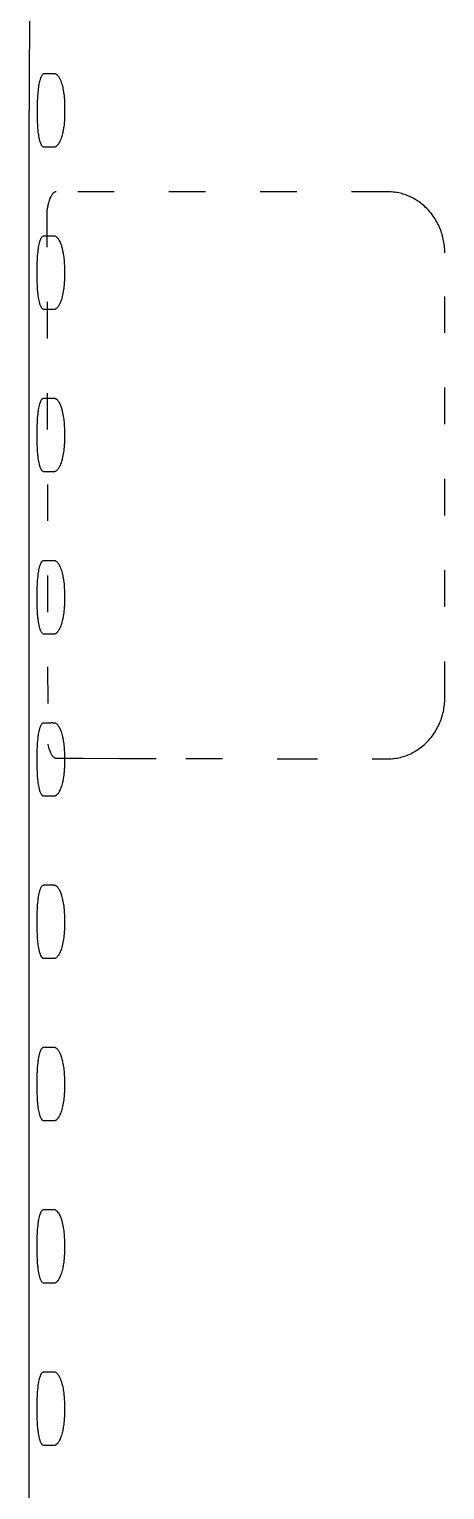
# Model space of a CAD drawing. Extents: x -17108 to 71323, y -8319 to 54197.
# Drawn here: x 51606 to 52972, y 17970 to 22770 of the extents above; entities that cross this region are included whole.
import ezdxf

# ---------------------------------------------------------------- set-up
doc = ezdxf.new("R2010")
doc.units = 0
doc.linetypes.add('ACAD_ISO03W100', pattern=[30, 12, -18])
doc.layers.get('0').update_dxf_attribs({"linetype": 'CONTINUOUS'})
doc.layers.add('cargoDoors', color=7, linetype='ACAD_ISO03W100')

msp = doc.modelspace()

# ---------------------------------------------------------------- linework, layer by layer
at = {"color": 7, "ltscale": 0.349712}
msp.add_line((51633.6, 22503.5), (51633.7, 22517.5), dxfattribs=at)
at = {"color": 7}
for p, q in [((51606.3, -1969.4), (51606.3, 22503.5)), ((51654.4, 22091.1), (51677.5, 22091.1)), ((51722, 21984.1), (51722, 21956.1)), ((51654.4, 21557.7), (51677.5, 21557.7)), ((51722, 21450.7), (51722, 21422.7)), ((51632.4, 20889.3), (51632.4, 20917.3)), ((51654.4, 20490.9), (51677.5, 20490.9)), ((51722, 20383.9), (51722, 20355.9)), ((51654.4, 19957.5), (51677.5, 19957.5)), ((51722, 19850.5), (51722, 19822.5)), ((51654.4, 19424.1), (51677.5, 19424.1)), ((51722, 19317.1), (51722, 19289.1)), ((51654.4, 18890.7), (51677.5, 18890.7)), ((51722, 18783.7), (51722, 18755.7)), ((51632.4, 18222.3), (51632.4, 18250.3))]:
    msp.add_line(p, q, dxfattribs=at)
at = {"color": 7, "ltscale": 0.350001}
msp.add_line((51722.6, 22503.5), (51722.5, 22489.5), dxfattribs=at)
at = {"color": 7, "ltscale": 0.35}
for p, q in [((51632.4, 21970.1), (51632.4, 21984.1)), ((51632.4, 21956.1), (51632.4, 21970.1)), ((51632.4, 21436.7), (51632.4, 21450.7)), ((51632.4, 21422.7), (51632.4, 21436.7)), ((51722, 20917.3), (51722, 20903.3)), ((51632.4, 20355.9), (51632.4, 20369.9)), ((51632.4, 19836.5), (51632.4, 19850.5)), ((51632.4, 19822.5), (51632.4, 19836.5)), ((51632.4, 19303.1), (51632.4, 19317.1)), ((51632.4, 19289.1), (51632.4, 19303.1)), ((51632.4, 18769.7), (51632.4, 18783.7)), ((51632.4, 18755.7), (51632.4, 18769.7)), ((51722, 18250.3), (51722, 18236.3))]:
    msp.add_line(p, q, dxfattribs=at)
at = {"color": 7, "ltscale": 0.349951}
for p, q in [((51722, 20903.3), (51722, 20889.3)), ((51632.4, 20369.9), (51632.4, 20383.9)), ((51722, 18236.3), (51722, 18222.3))]:
    msp.add_line(p, q, dxfattribs=at)
at = {"color": 7}
for points in [[(51607.4, 22826.1), (51606.9, 22745.1), (51606.6, 22664.6), (51606.5, 22624.3), (51606.4, 22584), (51606.3, 22543.8), (51606.3, 22503.5)], [(51637.6, 22579.4), (51638.4, 22584.6), (51639.2, 22589.6), (51640.1, 22594.1), (51641.1, 22598.8), (51642.2, 22603), (51642.8, 22605.4), (51643.5, 22607.5), (51644.1, 22609.5), (51644.8, 22611.3), (51645.4, 22613), (51646.4, 22615.2), (51647.4, 22617.2), (51648.5, 22619)], [(51648.5, 22619), (51649.4, 22620.4), (51650.4, 22621.6), (51650.9, 22622.2), (51651.5, 22622.6), (51652.2, 22623.2), (51652.9, 22623.7), (51653.6, 22624), (51654.3, 22624.3), (51655, 22624.5), (51655.7, 22624.5), (51656.3, 22624.5), (51689.1, 22624.5), (51689.7, 22624.5), (51690.7, 22624.4), (51691.8, 22624.2), (51692.8, 22623.8), (51693.8, 22623.3), (51694.8, 22622.8), (51695.5, 22622.3), (51696.3, 22621.7), (51697.3, 22620.9), (51698, 22620.2), (51698.7, 22619.5), (51699.5, 22618.7), (51700.2, 22617.8), (51701.7, 22615.9), (51703.2, 22613.7), (51704.7, 22611.2), (51706.1, 22608.6), (51707, 22606.7), (51707.9, 22604.7), (51708.8, 22602.6), (51709.8, 22600.4)], [(51633.7, 22517.5), (51633.8, 22526), (51634, 22534.4), (51634.4, 22542.8), (51634.9, 22551), (51635.3, 22557.1), (51635.8, 22563.1), (51636.4, 22569), (51637, 22574.3), (51637.6, 22579.4)], [(51709.8, 22600.4), (51711.2, 22596.5), (51712.6, 22592.4), (51713.8, 22588.1), (51715.1, 22583.7), (51716.2, 22579.1), (51717.2, 22574.3), (51718.3, 22568.8), (51718.8, 22565.7), (51719.3, 22562.7), (51720.2, 22556.5), (51720.6, 22553.1), (51721, 22549.7), (51721.5, 22544.7), (51721.9, 22539.7), (51722.2, 22534.7), (51722.4, 22528.8), (51722.6, 22522.9)], [(51722.6, 22522.9), (51722.6, 22519.7), (51722.6, 22513.2), (51722.6, 22503.5)], [(51635.5, 22440), (51635, 22445.8), (51634.6, 22451.8), (51634.2, 22457.9), (51633.9, 22464.2), (51633.7, 22470.6), (51633.6, 22477.1), (51633.5, 22485.3), (51633.6, 22489.4), (51633.6, 22503.5)], [(51722.5, 22489.5), (51722.4, 22482.7), (51722.2, 22476), (51721.8, 22469.2), (51721.3, 22462.6), (51720.6, 22456), (51719.8, 22449.6), (51719.3, 22446.4), (51718.8, 22443.3), (51718.3, 22440.2), (51717.8, 22437.2), (51717.2, 22434.2), (51716.6, 22431.3), (51715.6, 22427.1), (51714.5, 22422.9), (51713.4, 22418.8), (51712.2, 22414.9), (51710.7, 22410.6), (51709.9, 22408.5), (51709.1, 22406.5), (51708.3, 22404.6), (51707.5, 22402.7), (51706.2, 22400), (51704.9, 22397.4), (51703.6, 22395), (51702.2, 22392.8), (51700.8, 22390.9), (51699.4, 22389.1), (51698.6, 22388.2), (51697.9, 22387.5), (51696.9, 22386.5), (51695.9, 22385.7), (51694.9, 22384.9), (51693.9, 22384.2), (51692.9, 22383.7), (51691.9, 22383.2), (51691.1, 22383), (51690.4, 22382.8), (51689.6, 22382.6), (51688.8, 22382.5), (51688, 22382.5), (51687.2, 22382.5), (51685.8, 22382.5), (51684.6, 22382.6), (51683.9, 22382.6), (51683, 22382.5)], [(51654.8, 22382.5), (51653.9, 22382.6), (51652.9, 22382.8), (51652, 22383.2), (51651.1, 22383.8), (51650.2, 22384.5), (51649.7, 22385), (51649.1, 22385.5), (51648.6, 22386.2), (51648.1, 22386.9), (51647.1, 22388.4), (51646.1, 22390.2), (51645, 22392.4), (51644, 22394.8), (51643, 22397.5), (51642.1, 22400.4), (51641.5, 22402.4), (51641, 22404.4), (51640.4, 22406.7), (51639.9, 22409.1), (51638.9, 22413.8), (51638.4, 22416.8), (51637.9, 22419.8), (51637.4, 22423.1), (51637, 22426.4), (51636.2, 22433.1), (51635.5, 22440)], [(51683, 22382.5), (51681.3, 22382.4), (51679.6, 22382.4), (51677.9, 22382.3), (51674.6, 22382.3), (51672.4, 22382.4), (51663.6, 22382.5), (51654.8, 22382.5)], [(51632.4, 21984.1), (51632.5, 21989), (51632.5, 21993.9), (51632.6, 21998.8), (51632.8, 22003.6), (51633, 22010.9), (51633.4, 22018), (51633.9, 22025.1), (51634.5, 22032.1), (51635.2, 22039.3), (51635.7, 22042.9), (51636.1, 22046.5), (51636.6, 22049.8), (51637.1, 22053), (51637.9, 22057.9), (51638.9, 22062.6), (51639.9, 22067.1), (51640.4, 22069.2), (51641, 22071.3), (51641.5, 22073.2), (51642.1, 22075.1), (51642.7, 22076.7), (51643.2, 22078.2), (51644.1, 22080.3), (51644.9, 22082.2), (51645.8, 22084), (51646.8, 22085.6), (51647.8, 22087), (51648.3, 22087.7), (51648.9, 22088.3), (51649.6, 22089), (51650.3, 22089.6), (51651, 22090.1), (51651.8, 22090.5), (51652.6, 22090.8), (51653.5, 22091), (51654.4, 22091.1)], [(51677.5, 22091.1), (51679.2, 22091.2), (51680.4, 22091.2), (51680.9, 22091.2), (51681.8, 22091.2), (51682.7, 22091.1)], [(51682.7, 22091.1), (51683.5, 22091), (51684, 22091), (51685.1, 22091), (51686.8, 22091.1), (51687.6, 22091.1), (51688.8, 22091.1), (51689.5, 22091), (51690.1, 22090.9), (51691, 22090.6), (51691.9, 22090.3), (51692.8, 22089.9), (51693.5, 22089.5), (51694.1, 22089.1), (51695.3, 22088.2), (51696.5, 22087.2), (51697.7, 22086.1), (51698.8, 22084.8), (51699.6, 22083.9), (51700.3, 22083), (51701.8, 22080.9), (51703.2, 22078.6), (51704.7, 22076), (51706.1, 22073.2), (51707.5, 22070.2), (51708.8, 22067.1), (51709.9, 22064.2), (51711, 22061.2), (51712, 22058.1), (51712.7, 22055.7), (51713.4, 22053.3), (51714.1, 22050.7), (51714.8, 22048.1), (51716.1, 22042.7), (51717.2, 22037.1), (51717.8, 22034.1), (51718.3, 22030.9), (51719, 22026.5)], [(51719, 22026.5), (51719.7, 22021.4), (51720.3, 22016.2), (51720.8, 22011), (51721.2, 22005.8), (51721.6, 21999.4), (51721.9, 21992.9), (51722, 21988.5), (51722, 21984.1)], [(51634.5, 21908), (51634, 21914.1), (51633.5, 21920.3), (51633.2, 21926.5), (51633, 21931.3), (51632.8, 21936.2), (51632.6, 21941.1), (51632.5, 21946), (51632.5, 21951), (51632.4, 21956.1)], [(51722, 21956.1), (51721.9, 21949.1), (51721.8, 21945.6), (51721.7, 21942), (51721.5, 21938.6), (51721.3, 21935.1), (51720.9, 21929.6), (51720.3, 21924.1), (51719.7, 21918.6), (51718.9, 21913.2), (51718.1, 21907.9), (51717.1, 21902.3), (51715.9, 21896.8), (51714.7, 21891.5), (51714, 21888.9), (51713.3, 21886.3), (51712.1, 21882.3), (51710.8, 21878.4), (51709.4, 21874.7), (51708, 21871.1), (51706.5, 21867.8), (51705.7, 21866.1), (51704.9, 21864.5), (51704.1, 21863.1), (51703.3, 21861.7), (51702, 21859.6), (51700.7, 21857.7), (51699.4, 21856), (51698, 21854.4), (51696.6, 21853.1), (51695.9, 21852.5), (51695.2, 21851.9), (51694.5, 21851.4), (51693.8, 21850.9), (51692.5, 21850.2), (51691.3, 21849.7), (51690.6, 21849.5), (51690, 21849.3), (51689.4, 21849.2), (51688.8, 21849.1)], [(51646.3, 21855.5), (51645.2, 21857.4), (51644.2, 21859.5), (51643.3, 21861.9), (51642.4, 21864.3), (51641.5, 21867), (51640.7, 21869.8), (51640.2, 21871.9), (51639.6, 21874.2), (51638.6, 21878.9), (51637.7, 21883.4), (51636.9, 21888.1), (51636.2, 21892.9), (51635.8, 21896.5), (51635.3, 21900.2), (51634.9, 21904.1), (51634.5, 21908)], [(51654.4, 21849.1), (51653.7, 21849.1), (51653.1, 21849.3), (51652.4, 21849.4), (51651.9, 21849.6), (51651.4, 21849.9), (51650.5, 21850.5), (51649.6, 21851.3), (51648.8, 21852), (51648.1, 21852.9), (51647.3, 21853.9), (51646.8, 21854.7), (51646.3, 21855.5)], [(51672.6, 21849.1), (51670.4, 21849.1), (51666.2, 21849.1), (51662.2, 21849.1), (51654.4, 21849.1)], [(51688.8, 21849.1), (51687.1, 21849.1), (51685.9, 21849.1), (51683.7, 21849.1), (51677.3, 21849.1), (51674.1, 21849.1), (51672.6, 21849.1)], [(51632.4, 21450.7), (51632.5, 21455.6), (51632.5, 21460.5), (51632.6, 21465.4), (51632.8, 21470.2), (51633, 21477.5), (51633.4, 21484.6), (51633.9, 21491.7), (51634.5, 21498.7), (51635.2, 21505.9), (51635.7, 21509.5), (51636.1, 21513.1), (51636.6, 21516.4), (51637.1, 21519.6), (51637.9, 21524.5), (51638.9, 21529.2), (51639.9, 21533.7), (51640.4, 21535.8), (51641, 21537.9), (51641.5, 21539.8), (51642.1, 21541.7), (51642.7, 21543.3), (51643.2, 21544.8), (51644.1, 21546.9), (51644.9, 21548.8), (51645.8, 21550.6), (51646.8, 21552.2), (51647.8, 21553.6), (51648.3, 21554.3), (51648.9, 21554.9), (51649.6, 21555.6), (51650.3, 21556.2), (51651, 21556.7), (51651.8, 21557.1), (51652.6, 21557.4), (51653.5, 21557.6), (51654.4, 21557.7)], [(51677.5, 21557.7), (51679.2, 21557.8), (51680.4, 21557.8), (51680.9, 21557.8), (51681.8, 21557.8), (51682.7, 21557.7)], [(51682.7, 21557.7), (51683.5, 21557.6), (51684, 21557.6), (51685.1, 21557.6), (51686.8, 21557.7), (51687.6, 21557.7), (51688.8, 21557.7), (51689.5, 21557.6), (51690.1, 21557.5), (51691, 21557.2), (51691.9, 21556.9), (51692.8, 21556.5), (51693.5, 21556.1), (51694.1, 21555.7), (51695.3, 21554.8), (51696.5, 21553.8), (51697.7, 21552.7), (51698.8, 21551.4), (51699.6, 21550.5), (51700.3, 21549.6), (51701.8, 21547.5), (51703.2, 21545.2), (51704.7, 21542.6), (51706.1, 21539.8), (51707.5, 21536.8), (51708.8, 21533.7), (51709.9, 21530.8), (51711, 21527.8), (51712, 21524.7), (51712.7, 21522.3), (51713.4, 21519.9), (51714.1, 21517.3), (51714.8, 21514.7), (51716.1, 21509.3), (51717.2, 21503.7), (51717.8, 21500.7), (51718.3, 21497.5), (51719, 21493.1)], [(51719, 21493.1), (51719.7, 21488), (51720.3, 21482.8), (51720.8, 21477.6), (51721.2, 21472.4), (51721.6, 21466), (51721.9, 21459.5), (51722, 21455.1), (51722, 21450.7)], [(51634.5, 21374.6), (51634, 21380.7), (51633.5, 21386.9), (51633.2, 21393.1), (51633, 21397.9), (51632.8, 21402.8), (51632.6, 21407.7), (51632.5, 21412.6), (51632.5, 21417.6), (51632.4, 21422.7)], [(51722, 21422.7), (51721.9, 21415.7), (51721.8, 21412.2), (51721.7, 21408.7), (51721.5, 21405.2), (51721.3, 21401.7), (51720.9, 21396.2), (51720.3, 21390.7), (51719.7, 21385.2), (51718.9, 21379.8), (51718.1, 21374.5), (51717.1, 21368.9), (51715.9, 21363.5), (51714.7, 21358.1), (51714, 21355.5), (51713.3, 21352.9), (51712.1, 21348.9), (51710.8, 21345), (51709.4, 21341.3), (51708, 21337.7), (51706.5, 21334.4), (51705.7, 21332.7), (51704.9, 21331.1), (51704.1, 21329.7), (51703.3, 21328.3), (51702, 21326.2), (51700.7, 21324.3), (51699.4, 21322.6), (51698, 21321), (51697, 21320), (51695.9, 21319.1), (51694.9, 21318.2), (51693.8, 21317.5), (51692.7, 21316.9), (51692, 21316.6), (51691.2, 21316.3), (51690.2, 21316), (51689.5, 21315.8), (51688.8, 21315.7)], [(51646.3, 21322.1), (51645.2, 21324), (51644.2, 21326.1), (51643.3, 21328.5), (51642.4, 21330.9), (51641.5, 21333.6), (51640.7, 21336.4), (51640.2, 21338.5), (51639.6, 21340.8), (51638.6, 21345.5), (51637.7, 21350), (51636.9, 21354.7), (51636.2, 21359.5), (51635.8, 21363.1), (51635.3, 21366.8), (51634.9, 21370.7), (51634.5, 21374.6)], [(51654.4, 21315.7), (51653.7, 21315.7), (51653.1, 21315.9), (51652.4, 21316), (51651.9, 21316.2), (51651.4, 21316.5), (51650.5, 21317.1), (51649.6, 21317.9), (51648.8, 21318.6), (51648.1, 21319.5), (51647.3, 21320.5), (51646.8, 21321.2), (51646.3, 21322.1)], [(51672.6, 21315.7), (51670.4, 21315.7), (51666.2, 21315.7), (51662.2, 21315.7), (51654.4, 21315.7)], [(51688.8, 21315.7), (51687.8, 21315.7), (51686, 21315.7), (51684.1, 21315.7), (51680.5, 21315.7), (51675.2, 21315.7), (51672.6, 21315.7)], [(51632.4, 20917.3), (51632.5, 20922.2), (51632.5, 20927.1), (51632.6, 20932), (51632.8, 20936.8), (51633, 20944.1), (51633.4, 20951.2), (51633.9, 20958.3), (51634.5, 20965.3), (51635.3, 20972.7), (51635.7, 20976.4), (51636.2, 20979.9), (51636.8, 20984.6), (51637.6, 20989.2), (51638.4, 20993.6), (51639.4, 20998.3), (51639.9, 21000.6), (51640.5, 21002.8), (51641.3, 21005.6), (51642.1, 21008.3), (51643, 21010.8), (51643.6, 21012.3), (51644.2, 21013.7), (51644.8, 21015), (51645.4, 21016.3), (51646.2, 21017.9), (51647.1, 21019.3), (51648, 21020.5), (51648.8, 21021.4), (51649.5, 21022.1), (51650.3, 21022.8), (51651, 21023.3), (51651.6, 21023.6), (51652.2, 21023.9), (51652.9, 21024.1), (51653.3, 21024.2), (51653.7, 21024.3)], [(51653.7, 21024.3), (51654.5, 21024.3), (51656.1, 21024.3), (51657.5, 21024.3), (51660.6, 21024.3), (51662.9, 21024.3), (51665.3, 21024.3), (51667.8, 21024.3)], [(51667.8, 21024.3), (51669.9, 21024.3), (51674.2, 21024.3), (51678.7, 21024.3), (51687.9, 21024.3)], [(51687.9, 21024.3), (51689.1, 21024.2), (51690.2, 21024), (51691.3, 21023.7), (51692.4, 21023.2), (51693.5, 21022.6), (51694.2, 21022.2), (51694.9, 21021.7), (51695.6, 21021.2), (51696.3, 21020.6), (51697.7, 21019.3), (51699, 21017.8)], [(51699, 21017.8), (51700.5, 21016), (51701.9, 21014), (51703.3, 21011.7), (51704.6, 21009.4), (51705.8, 21007.1), (51706.9, 21004.8), (51708, 21002.3), (51708.8, 21000.4), (51709.5, 20998.4), (51710.9, 20994.7), (51712.1, 20990.8), (51713.3, 20986.9), (51714.4, 20982.7), (51715.4, 20979), (51716.2, 20975.2), (51717, 20971.3), (51717.6, 20968.3), (51718.1, 20965.3)], [(51718.1, 20965.3), (51718.6, 20962.3), (51719.1, 20959.3), (51719.9, 20953.1), (51720.6, 20946.9), (51721, 20942.1), (51721.4, 20937.2), (51721.6, 20932.3), (51721.9, 20927.3), (51722, 20922.3), (51722, 20917.3)], [(51634, 20846.8), (51633.5, 20853.6), (51633.1, 20860.6), (51632.8, 20867.5), (51632.6, 20874), (51632.5, 20880.5), (51632.4, 20889.3)], [(51722, 20889.3), (51721.9, 20882.3), (51721.8, 20878.8), (51721.7, 20875.2), (51721.5, 20871.8), (51721.3, 20868.3), (51720.9, 20862.8), (51720.3, 20857.3), (51719.7, 20851.8), (51718.9, 20846.4), (51718.1, 20841.1), (51717.6, 20838.1), (51717, 20835.1), (51716.4, 20832.2), (51715.8, 20829.3), (51714.9, 20825.5), (51713.9, 20821.8), (51712.9, 20818.1), (51711.6, 20813.9), (51710.2, 20809.8), (51708.7, 20805.9), (51707.9, 20804), (51707.1, 20802.2), (51706.3, 20800.5), (51705.4, 20798.8), (51704.1, 20796.2), (51702.6, 20793.8), (51701.1, 20791.6), (51700.4, 20790.5), (51699.6, 20789.5), (51698.8, 20788.6), (51698.1, 20787.7), (51697, 20786.6), (51695.9, 20785.7), (51694.9, 20784.8), (51693.6, 20784), (51692.3, 20783.3), (51691, 20782.8), (51690.3, 20782.6), (51689, 20782.4), (51687.7, 20782.3), (51686.9, 20782.3), (51685.2, 20782.3), (51683.9, 20782.4), (51682.7, 20782.3)], [(51644.6, 20792), (51643.6, 20794.2), (51642.7, 20796.7), (51641.8, 20799.3), (51641.2, 20801.4), (51640.6, 20803.5), (51640, 20805.8), (51639.4, 20808.1), (51638.5, 20812.4), (51637.7, 20816.9), (51636.9, 20821.5), (51636.4, 20825), (51635.9, 20828.6), (51635.4, 20832.3), (51635, 20836.1), (51634.5, 20841.4), (51634, 20846.8)], [(51658.7, 20782.3), (51658, 20782.3), (51657.5, 20782.3), (51656.5, 20782.3), (51655.1, 20782.3), (51654.3, 20782.3), (51653.8, 20782.3), (51653.3, 20782.4), (51652.4, 20782.7), (51651.8, 20782.9), (51651.3, 20783.2), (51650.5, 20783.7), (51649.8, 20784.3), (51649, 20785), (51648.2, 20785.8), (51647.5, 20786.8), (51646.7, 20788), (51646.2, 20788.9), (51645.6, 20789.8), (51644.6, 20792)], [(51682.7, 20782.3), (51679.9, 20782.2), (51678.1, 20782.2), (51674.6, 20782.2), (51666.9, 20782.2), (51663.1, 20782.1), (51661.1, 20782.2), (51660.2, 20782.2), (51658.7, 20782.3)], [(51632.4, 20383.9), (51632.5, 20388.8), (51632.5, 20393.7), (51632.6, 20398.6), (51632.8, 20403.4), (51633, 20410.7), (51633.4, 20417.8), (51633.9, 20424.9), (51634.5, 20431.9), (51635.2, 20439.1), (51635.7, 20442.7), (51636.1, 20446.3), (51636.6, 20449.6), (51637.1, 20452.8), (51637.9, 20457.7), (51638.9, 20462.4), (51639.9, 20466.9), (51640.4, 20469), (51641, 20471.1), (51641.5, 20473), (51642.1, 20474.9), (51642.7, 20476.5), (51643.2, 20478), (51644.1, 20480.1), (51644.9, 20482), (51645.8, 20483.8), (51646.9, 20485.5), (51647.4, 20486.3), (51648, 20487), (51648.5, 20487.7), (51649.1, 20488.3), (51649.9, 20489.1), (51650.8, 20489.7), (51651.7, 20490.2), (51652.6, 20490.6), (51653.5, 20490.8), (51654.4, 20490.9)], [(51677.5, 20490.9), (51679.2, 20491), (51680.4, 20491), (51680.9, 20491), (51681.8, 20491), (51682.7, 20490.9)], [(51682.7, 20490.9), (51683.5, 20490.8), (51684, 20490.8), (51685.1, 20490.8), (51686.7, 20490.9), (51687.5, 20490.9), (51688.2, 20490.9), (51688.9, 20490.9), (51690, 20490.7), (51691.1, 20490.4), (51692.2, 20489.9), (51693.4, 20489.3), (51694.5, 20488.6), (51695.6, 20487.8), (51696.7, 20486.9), (51697.7, 20485.9), (51698.7, 20484.8), (51699.5, 20483.9), (51700.2, 20482.9), (51701.7, 20480.9), (51702.5, 20479.6), (51703.3, 20478.4), (51704.1, 20477), (51704.9, 20475.5), (51706.4, 20472.5), (51707.8, 20469.3), (51709.2, 20466), (51710.7, 20462), (51712, 20457.8), (51713.3, 20453.5), (51714.5, 20449), (51715.7, 20444.4), (51716.3, 20441.5), (51716.9, 20438.5), (51717.5, 20435.5), (51718, 20432.4), (51718.5, 20429.4), (51719, 20426.3)], [(51719, 20426.3), (51719.7, 20421.2), (51720.3, 20416), (51720.8, 20410.8), (51721.2, 20405.6), (51721.6, 20399.2), (51721.9, 20392.7), (51722, 20388.3), (51722, 20383.9)], [(51634.5, 20307.8), (51634, 20313.9), (51633.5, 20320.1), (51633.2, 20326.3), (51633, 20331.1), (51632.8, 20336), (51632.6, 20340.9), (51632.5, 20348.4), (51632.4, 20355.9)], [(51722, 20355.9), (51721.9, 20348.9), (51721.8, 20345.4), (51721.7, 20341.8), (51721.5, 20338.4), (51721.3, 20334.9), (51720.9, 20329.4), (51720.3, 20323.9), (51719.7, 20318.4), (51718.9, 20313), (51718.1, 20307.7), (51717.6, 20304.7), (51717, 20301.8), (51716.2, 20297.9), (51715.3, 20294.1), (51714.4, 20290.3), (51713.2, 20285.9), (51711.9, 20281.7), (51710.6, 20277.6), (51709.1, 20273.6), (51708.3, 20271.8), (51707.6, 20269.9), (51706.2, 20266.9), (51704.7, 20264.1), (51703.2, 20261.4), (51702.5, 20260.1), (51701.7, 20258.9), (51700.9, 20257.8), (51700.1, 20256.8), (51699.3, 20255.8), (51698.6, 20254.9), (51697.8, 20254), (51697, 20253.3), (51696, 20252.3), (51694.9, 20251.5), (51693.8, 20250.7), (51692.8, 20250.2), (51692.1, 20249.8), (51691.5, 20249.6), (51690.8, 20249.4), (51690.2, 20249.2), (51689.5, 20249), (51688.8, 20248.9)], [(51646.3, 20255.3), (51645.2, 20257.2), (51644.2, 20259.3), (51643.3, 20261.7), (51642.4, 20264.1), (51641.5, 20266.8), (51640.7, 20269.6), (51640.2, 20271.7), (51639.6, 20274), (51638.6, 20278.7), (51637.7, 20283.2), (51636.9, 20287.9), (51636.2, 20292.7), (51635.8, 20296.3), (51635.3, 20300), (51634.9, 20303.9), (51634.5, 20307.8)], [(51654.4, 20248.9), (51653.7, 20248.9), (51653.1, 20249.1), (51652.4, 20249.2), (51651.9, 20249.4), (51651.4, 20249.7), (51650.5, 20250.3), (51649.6, 20251.1), (51648.8, 20251.8), (51648.1, 20252.7), (51647.3, 20253.7), (51646.8, 20254.4), (51646.3, 20255.3)], [(51672.6, 20248.9), (51670.4, 20248.9), (51666.2, 20248.9), (51662.2, 20248.9), (51654.4, 20248.9)], [(51688.8, 20248.9), (51687.8, 20248.9), (51686, 20248.9), (51684.1, 20248.9), (51680.5, 20248.9), (51675.2, 20248.9), (51672.6, 20248.9)], [(51632.4, 19850.5), (51632.5, 19855.4), (51632.5, 19860.3), (51632.6, 19865.2), (51632.8, 19870), (51633, 19877.3), (51633.4, 19884.4), (51633.9, 19891.5), (51634.5, 19898.5), (51635.2, 19905.7), (51635.7, 19909.3), (51636.1, 19912.9), (51636.6, 19916.2), (51637.1, 19919.4), (51637.9, 19924.3), (51638.9, 19929), (51639.9, 19933.5), (51640.4, 19935.6), (51641, 19937.7), (51641.5, 19939.6), (51642.1, 19941.5), (51642.7, 19943.1), (51643.2, 19944.6), (51644.1, 19946.7), (51644.9, 19948.6), (51645.8, 19950.4), (51646.8, 19952), (51647.8, 19953.4), (51648.3, 19954.1), (51648.9, 19954.7), (51649.6, 19955.4), (51650.3, 19956), (51651, 19956.5), (51651.8, 19956.9), (51652.6, 19957.2), (51653.5, 19957.4), (51654.4, 19957.5)], [(51677.5, 19957.5), (51679.2, 19957.6), (51680.4, 19957.6), (51680.9, 19957.6), (51681.8, 19957.6), (51682.7, 19957.5)], [(51682.7, 19957.5), (51683.5, 19957.4), (51684, 19957.4), (51685.1, 19957.4), (51686.8, 19957.5), (51687.6, 19957.5), (51688.8, 19957.5), (51689.5, 19957.4), (51690.1, 19957.3), (51691, 19957), (51691.9, 19956.7), (51692.8, 19956.3), (51693.5, 19955.9), (51694.1, 19955.5), (51695.3, 19954.6), (51696.5, 19953.6), (51697.7, 19952.5), (51698.8, 19951.2), (51699.6, 19950.3), (51700.3, 19949.4), (51701.8, 19947.3), (51703.2, 19945), (51704.7, 19942.4), (51706.1, 19939.6), (51707.5, 19936.6), (51708.8, 19933.5), (51709.9, 19930.6), (51711, 19927.6), (51712, 19924.5), (51712.7, 19922.1), (51713.4, 19919.7), (51714.1, 19917.1), (51714.8, 19914.5), (51716.1, 19909.1), (51717.2, 19903.5), (51717.8, 19900.5), (51718.3, 19897.3), (51719, 19892.9)], [(51719, 19892.9), (51719.7, 19887.8), (51720.3, 19882.6), (51720.8, 19877.4), (51721.2, 19872.2), (51721.6, 19865.8), (51721.9, 19859.3), (51722, 19854.9), (51722, 19850.5)], [(51634.5, 19774.4), (51634, 19780.5), (51633.5, 19786.6), (51633.2, 19792.9), (51633, 19797.7), (51632.8, 19802.6), (51632.6, 19807.5), (51632.5, 19812.4), (51632.5, 19817.4), (51632.4, 19822.5)], [(51722, 19822.5), (51721.9, 19815.5), (51721.8, 19812), (51721.7, 19808.4), (51721.5, 19805), (51721.3, 19801.5), (51720.9, 19796), (51720.3, 19790.5), (51719.7, 19785), (51718.9, 19779.6), (51718.1, 19774.3), (51717.1, 19768.7), (51715.9, 19763.2), (51714.7, 19757.9), (51714, 19755.3), (51713.3, 19752.7), (51712.1, 19748.7), (51710.8, 19744.8), (51709.4, 19741.1), (51708, 19737.5), (51706.5, 19734.2), (51705.7, 19732.5), (51704.9, 19730.9), (51704.1, 19729.5), (51703.3, 19728.1), (51702, 19726), (51700.7, 19724.1), (51699.4, 19722.4), (51698, 19720.8), (51696.6, 19719.5), (51695.9, 19718.9), (51695.2, 19718.3), (51694.5, 19717.8), (51693.8, 19717.3), (51692.5, 19716.6), (51691.3, 19716.1), (51690.6, 19715.9), (51690, 19715.7), (51689.4, 19715.6), (51688.8, 19715.5)], [(51646.3, 19721.9), (51645.7, 19722.9), (51645.2, 19723.9), (51644.6, 19725.1), (51644, 19726.4), (51643, 19729), (51642, 19731.9), (51641.4, 19733.8), (51640.8, 19735.8), (51640.2, 19738), (51639.7, 19740.3), (51638.7, 19744.9), (51637.7, 19749.7), (51636.9, 19754.8), (51636.1, 19760.1), (51635.4, 19765.5), (51634.9, 19769.9), (51634.5, 19774.4)], [(51654.4, 19715.5), (51653.7, 19715.5), (51653.1, 19715.7), (51652.4, 19715.8), (51651.9, 19716), (51651.4, 19716.3), (51650.5, 19716.9), (51649.6, 19717.7), (51648.8, 19718.4), (51648.1, 19719.3), (51647.3, 19720.3), (51646.8, 19721), (51646.3, 19721.9)], [(51672.6, 19715.5), (51670.4, 19715.5), (51666.2, 19715.5), (51662.2, 19715.5), (51654.4, 19715.5)], [(51688.8, 19715.5), (51687.8, 19715.5), (51686, 19715.5), (51684.1, 19715.5), (51680.5, 19715.5), (51675.2, 19715.5), (51672.6, 19715.5)], [(51632.4, 19317.1), (51632.5, 19322), (51632.5, 19326.9), (51632.6, 19331.8), (51632.8, 19336.6), (51633, 19343.9), (51633.4, 19351), (51633.9, 19358.1), (51634.5, 19365.1), (51635.2, 19372.3), (51635.7, 19375.9), (51636.1, 19379.5), (51636.6, 19382.8), (51637.1, 19386), (51637.9, 19390.9), (51638.9, 19395.6), (51639.9, 19400.1), (51640.4, 19402.2), (51641, 19404.3), (51641.5, 19406.2), (51642.1, 19408.1), (51642.7, 19409.7), (51643.2, 19411.2), (51644.1, 19413.3), (51644.9, 19415.2), (51645.8, 19417), (51646.8, 19418.6), (51647.8, 19420), (51648.3, 19420.7), (51648.9, 19421.3), (51649.6, 19422), (51650.3, 19422.6), (51651, 19423.1), (51651.8, 19423.5), (51652.6, 19423.8), (51653.5, 19424), (51654.4, 19424.1)], [(51677.5, 19424.1), (51679.2, 19424.2), (51680.4, 19424.2), (51680.9, 19424.2), (51681.8, 19424.2), (51682.7, 19424.1)], [(51682.7, 19424.1), (51683.5, 19424), (51684, 19424), (51685.1, 19424), (51686.8, 19424.1), (51687.6, 19424.1), (51688.8, 19424.1), (51689.5, 19424), (51690.1, 19423.9), (51691, 19423.6), (51691.9, 19423.3), (51692.8, 19422.9), (51693.5, 19422.5), (51694.1, 19422.1), (51695.3, 19421.2), (51696.5, 19420.2), (51697.7, 19419.1), (51698.8, 19417.8), (51699.6, 19416.9), (51700.3, 19416), (51701.8, 19413.9), (51703.2, 19411.6), (51704.7, 19409), (51706.1, 19406.2), (51707.5, 19403.2), (51708.8, 19400.1), (51709.9, 19397.2), (51711, 19394.2), (51712, 19391.1), (51712.7, 19388.7), (51713.4, 19386.3), (51714.1, 19383.7), (51714.8, 19381.1), (51716.1, 19375.7), (51717.2, 19370.1), (51717.8, 19367.1), (51718.3, 19363.9), (51719, 19359.5)], [(51719, 19359.5), (51719.7, 19354.4), (51720.3, 19349.2), (51720.8, 19344), (51721.2, 19338.8), (51721.6, 19332.4), (51721.9, 19325.9), (51722, 19321.5), (51722, 19317.1)], [(51634.5, 19241), (51634, 19247.1), (51633.5, 19253.3), (51633.2, 19259.5), (51633, 19264.3), (51632.8, 19269.2), (51632.6, 19274.1), (51632.5, 19279), (51632.5, 19284), (51632.4, 19289.1)], [(51722, 19289.1), (51721.9, 19282.1), (51721.8, 19278.6), (51721.7, 19275), (51721.5, 19271.6), (51721.3, 19268.1), (51720.9, 19262.6), (51720.3, 19257.1), (51719.7, 19251.6), (51718.9, 19246.2), (51718.1, 19240.9), (51717.1, 19235.3), (51715.9, 19229.8), (51714.7, 19224.5), (51714, 19221.9), (51713.3, 19219.3), (51712.1, 19215.3), (51710.8, 19211.4), (51709.4, 19207.7), (51708, 19204.1), (51706.5, 19200.8), (51705.7, 19199.1), (51704.9, 19197.5), (51704.1, 19196.1), (51703.3, 19194.7), (51702, 19192.6), (51700.7, 19190.7), (51699.4, 19189), (51698, 19187.4), (51697, 19186.4), (51695.9, 19185.5), (51694.9, 19184.6), (51693.8, 19183.9), (51692.8, 19183.4), (51691.8, 19182.9), (51690.8, 19182.5), (51689.8, 19182.3), (51688.8, 19182.1)], [(51646.3, 19188.5), (51645.2, 19190.4), (51644.2, 19192.5), (51643.3, 19194.9), (51642.4, 19197.3), (51641.5, 19200), (51640.7, 19202.8), (51640.2, 19204.9), (51639.6, 19207.2), (51638.6, 19211.9), (51637.7, 19216.4), (51636.9, 19221.1), (51636.2, 19225.9), (51635.8, 19229.5), (51635.3, 19233.2), (51634.9, 19237.1), (51634.5, 19241)], [(51654.4, 19182.1), (51653.7, 19182.1), (51653.1, 19182.3), (51652.4, 19182.4), (51651.9, 19182.6), (51651.4, 19182.9), (51650.5, 19183.5), (51649.6, 19184.3), (51648.8, 19185), (51648.1, 19185.9), (51647.3, 19186.9), (51646.8, 19187.7), (51646.3, 19188.5)], [(51672.6, 19182.1), (51670.4, 19182.1), (51666.2, 19182.1), (51662.2, 19182.1), (51654.4, 19182.1)], [(51688.8, 19182.1), (51687.1, 19182.1), (51686, 19182.1), (51683.8, 19182.1), (51680.5, 19182.1), (51675.2, 19182.1), (51672.6, 19182.1)], [(51632.4, 18783.7), (51632.5, 18788.6), (51632.5, 18793.5), (51632.6, 18798.4), (51632.8, 18803.2), (51633, 18810.5), (51633.4, 18817.6), (51633.9, 18824.7), (51634.5, 18831.7), (51635.2, 18838.9), (51635.7, 18842.5), (51636.1, 18846.1), (51636.6, 18849.4), (51637.1, 18852.6), (51637.9, 18857.5), (51638.9, 18862.2), (51639.9, 18866.7), (51640.4, 18868.8), (51641, 18870.9), (51641.5, 18872.8), (51642.1, 18874.7), (51642.7, 18876.3), (51643.2, 18877.8), (51644.1, 18879.9), (51644.9, 18881.8), (51645.8, 18883.6), (51646.8, 18885.2), (51647.8, 18886.6), (51648.3, 18887.3), (51648.9, 18887.9), (51649.6, 18888.6), (51650.3, 18889.2), (51651, 18889.7), (51651.8, 18890.1), (51652.6, 18890.4), (51653.5, 18890.6), (51654.4, 18890.7)], [(51677.5, 18890.7), (51679.2, 18890.8), (51680.4, 18890.8), (51680.9, 18890.8), (51681.8, 18890.8), (51682.7, 18890.7)], [(51682.7, 18890.7), (51683.5, 18890.6), (51684, 18890.6), (51685.1, 18890.6), (51686.8, 18890.7), (51687.6, 18890.7), (51688.8, 18890.7), (51689.5, 18890.6), (51690.1, 18890.5), (51691, 18890.2), (51691.9, 18889.9), (51692.8, 18889.5), (51693.5, 18889.1), (51694.1, 18888.7), (51695.3, 18887.8), (51696.5, 18886.8), (51697.7, 18885.7), (51698.8, 18884.4), (51699.6, 18883.5), (51700.3, 18882.6), (51701.8, 18880.5), (51703.2, 18878.2), (51704.7, 18875.6), (51706.1, 18872.8), (51707.5, 18869.8), (51708.8, 18866.7), (51709.9, 18863.8), (51711, 18860.8), (51712, 18857.7), (51712.7, 18855.3), (51713.4, 18852.9), (51714.1, 18850.3), (51714.8, 18847.7), (51716.1, 18842.3), (51717.2, 18836.7), (51717.8, 18833.7), (51718.3, 18830.5), (51719, 18826.1)], [(51719, 18826.1), (51719.7, 18821), (51720.3, 18815.8), (51720.8, 18810.6), (51721.2, 18805.4), (51721.6, 18799), (51721.9, 18792.5), (51722, 18788.1), (51722, 18783.7)], [(51634.5, 18707.6), (51634, 18713.7), (51633.5, 18719.9), (51633.2, 18726.1), (51633, 18730.9), (51632.8, 18735.8), (51632.6, 18740.7), (51632.5, 18745.6), (51632.5, 18750.6), (51632.4, 18755.7)], [(51722, 18755.7), (51721.9, 18748.7), (51721.8, 18745.2), (51721.7, 18741.7), (51721.5, 18738.2), (51721.3, 18734.7), (51720.9, 18729.2), (51720.3, 18723.7), (51719.7, 18718.2), (51718.9, 18712.8), (51718.1, 18707.5), (51717.6, 18704.5), (51717, 18701.6), (51716.2, 18697.7), (51715.3, 18693.9), (51714.4, 18690.1), (51713.2, 18685.7), (51711.9, 18681.5), (51710.6, 18677.4), (51709.1, 18673.4), (51708.3, 18671.5), (51707.6, 18669.7), (51706.3, 18667), (51705, 18664.3), (51703.6, 18661.9), (51702.2, 18659.6), (51701, 18657.7), (51699.6, 18656), (51698.3, 18654.4), (51696.9, 18653), (51695.9, 18652.1), (51694.9, 18651.2), (51693.8, 18650.5), (51692.5, 18649.8), (51691.3, 18649.3), (51690.6, 18649.1), (51690, 18648.9), (51689.4, 18648.8), (51688.8, 18648.7)], [(51646.3, 18655.1), (51645.2, 18657), (51644.2, 18659.1), (51643.3, 18661.5), (51642.4, 18663.9), (51641.5, 18666.6), (51640.7, 18669.4), (51640.2, 18671.5), (51639.6, 18673.8), (51638.6, 18678.5), (51637.7, 18683), (51636.9, 18687.7), (51636.2, 18692.5), (51635.8, 18696.1), (51635.3, 18699.8), (51634.9, 18703.7), (51634.5, 18707.6)], [(51654.4, 18648.7), (51653.7, 18648.7), (51653.1, 18648.9), (51652.4, 18649), (51651.9, 18649.2), (51651.4, 18649.5), (51650.5, 18650.1), (51649.6, 18650.9), (51648.8, 18651.6), (51648.1, 18652.5), (51647.3, 18653.5), (51646.8, 18654.2), (51646.3, 18655.1)], [(51672.6, 18648.7), (51670.4, 18648.7), (51666.2, 18648.7), (51662.2, 18648.7), (51654.4, 18648.7)], [(51688.8, 18648.7), (51687.8, 18648.7), (51686, 18648.7), (51684.1, 18648.7), (51680.5, 18648.7), (51675.2, 18648.7), (51672.6, 18648.7)], [(51632.4, 18250.3), (51632.5, 18255.2), (51632.5, 18260.1), (51632.6, 18265), (51632.8, 18269.8), (51633, 18277.1), (51633.4, 18284.2), (51633.9, 18291.3), (51634.5, 18298.3), (51635.3, 18305.7), (51635.7, 18309.4), (51636.2, 18312.9), (51636.8, 18317.6), (51637.6, 18322.2), (51638.4, 18326.6), (51639.4, 18331.3), (51639.9, 18333.6), (51640.5, 18335.8), (51641.3, 18338.6), (51642.1, 18341.3), (51643, 18343.8), (51643.6, 18345.3), (51644.2, 18346.7), (51644.8, 18348), (51645.4, 18349.3), (51646.2, 18350.9), (51647.1, 18352.3), (51648, 18353.5), (51649, 18354.6), (51649.5, 18355.1), (51650, 18355.6), (51650.5, 18356), (51651, 18356.3), (51651.6, 18356.6), (51652.2, 18356.9), (51653, 18357.1), (51653.7, 18357.3)], [(51653.7, 18357.3), (51654.5, 18357.3), (51656.1, 18357.3), (51657.5, 18357.3), (51660.6, 18357.3), (51662.9, 18357.3), (51665.3, 18357.3), (51667.8, 18357.3)], [(51667.8, 18357.3), (51669.9, 18357.3), (51674.2, 18357.3), (51678.7, 18357.3), (51687.9, 18357.3)], [(51687.9, 18357.3), (51689.1, 18357.2), (51690.2, 18357), (51691.3, 18356.7), (51692.4, 18356.2), (51693.5, 18355.6), (51694.2, 18355.2), (51694.9, 18354.7), (51695.6, 18354.2), (51696.3, 18353.6), (51697.7, 18352.3), (51699, 18350.8)], [(51699, 18350.8), (51700.5, 18349), (51701.9, 18347), (51703.3, 18344.7), (51704.6, 18342.4), (51705.8, 18340.1), (51706.9, 18337.8), (51708, 18335.3), (51708.8, 18333.4), (51709.5, 18331.4), (51710.3, 18329.3), (51711.1, 18327.2), (51711.8, 18324.9), (51712.6, 18322.5), (51713.9, 18317.7), (51715.2, 18312.8), (51716.3, 18307.8), (51717.3, 18303.1), (51718.1, 18298.3)], [(51718.1, 18298.3), (51719, 18292.6), (51719.8, 18286.9), (51720.5, 18281), (51721, 18275.1), (51721.4, 18270.2), (51721.6, 18265.3), (51721.8, 18260.4), (51722, 18255.3), (51722, 18250.3)], [(51634, 18179.8), (51633.5, 18186.6), (51633.1, 18193.6), (51632.8, 18200.5), (51632.6, 18207), (51632.5, 18213.5), (51632.4, 18222.3)], [(51722, 18222.3), (51721.9, 18215.3), (51721.8, 18211.8), (51721.7, 18208.2), (51721.5, 18204.8), (51721.3, 18201.3), (51720.9, 18195.8), (51720.3, 18190.3), (51719.7, 18184.8), (51718.9, 18179.4), (51718.1, 18174.1), (51717.6, 18171.1), (51717, 18168.2), (51716.2, 18164.3), (51715.3, 18160.5), (51714.4, 18156.7), (51713.2, 18152.3), (51711.9, 18148.1), (51710.6, 18144), (51709.1, 18140), (51708.3, 18138.2), (51707.6, 18136.3), (51706.1, 18133.1), (51705.3, 18131.5), (51704.5, 18130), (51703.4, 18128.1), (51702.3, 18126.3), (51701.2, 18124.6), (51699.8, 18122.8), (51698.5, 18121.2), (51697.1, 18119.7), (51696.4, 18119.1), (51695.7, 18118.5), (51694.7, 18117.7), (51693.8, 18117.1), (51692.8, 18116.6), (51691.8, 18116.1), (51691, 18115.8), (51690.2, 18115.6), (51689.5, 18115.4), (51688.7, 18115.3), (51688, 18115.3), (51687.4, 18115.3), (51686.2, 18115.3), (51684.6, 18115.4), (51682.7, 18115.3)], [(51644.6, 18125), (51643.6, 18127.2), (51642.7, 18129.7), (51641.8, 18132.3), (51641.2, 18134.4), (51640.6, 18136.5), (51640, 18138.8), (51639.4, 18141.1), (51638.5, 18145.4), (51637.7, 18149.9), (51636.9, 18154.5), (51636.4, 18158), (51635.9, 18161.6), (51635.4, 18165.3), (51635, 18169.1), (51634.5, 18174.4), (51634, 18179.8)], [(51658.7, 18115.3), (51658, 18115.3), (51657.5, 18115.3), (51656.5, 18115.3), (51655.1, 18115.3), (51654.3, 18115.3), (51653.8, 18115.3), (51653.3, 18115.4), (51652.4, 18115.7), (51651.8, 18115.9), (51651.3, 18116.2), (51650.5, 18116.7), (51649.8, 18117.3), (51649, 18118), (51648.2, 18118.8), (51647.5, 18119.8), (51646.7, 18121), (51646.2, 18121.9), (51645.6, 18122.8), (51644.6, 18125)], [(51682.7, 18115.3), (51679.9, 18115.2), (51678.1, 18115.2), (51674.6, 18115.2), (51666.9, 18115.2), (51663.1, 18115.1), (51661.1, 18115.2), (51660.2, 18115.2), (51658.7, 18115.3)]]:
    msp.add_lwpolyline(points, dxfattribs=at)
at = {"color": 7, "linetype": 'ACAD_ISO03W100', "ltscale": 10}
for points in [[(51694.9, 22235.8), (51693.8, 22235.7), (51692.7, 22235.6), (51691.5, 22235.3), (51690.4, 22234.9), (51689.3, 22234.4), (51688.7, 22234), (51688, 22233.6), (51686.6, 22232.6), (51685.3, 22231.5), (51684, 22230.2), (51682.7, 22228.7), (51681.5, 22227.1), (51680.2, 22225.3), (51679, 22223.3), (51678.2, 22221.9), (51677.4, 22220.4), (51676.7, 22218.8), (51675.9, 22217.2), (51674.4, 22213.8), (51673.2, 22210.4), (51671.9, 22206.8), (51670.7, 22203.1), (51669.6, 22199.1), (51668.8, 22196.4), (51668.1, 22193.7), (51667.4, 22190.7), (51666.7, 22187.5)], [(51667.3, 20420), (51668.6, 20414.3), (51669.4, 20411.6), (51670.1, 20409), (51671.2, 20405.2), (51672.4, 20401.7), (51673.7, 20398.3), (51674.9, 20395.1), (51676.4, 20391.9), (51677.1, 20390.3), (51677.9, 20388.8), (51678.6, 20387.4), (51679.4, 20386.1), (51680.6, 20384.2), (51681.8, 20382.5), (51683, 20381), (51684.3, 20379.6), (51685.5, 20378.3), (51686.8, 20377.2), (51688.1, 20376.3), (51689.4, 20375.6), (51690.1, 20375.3), (51690.8, 20375), (51691.5, 20374.8), (51692.1, 20374.6), (51693, 20374.4), (51694, 20374.3), (51694.9, 20374.2)]]:
    msp.add_lwpolyline(points, dxfattribs=at)
at = {"color": 7}
msp.add_ellipse((51697.8, 22038.5), major_axis=(-6.5, 193.3), ratio=0.211461, start_param=0.68484, end_param=0.785554, dxfattribs=at)
at = {"layer": 'cargoDoors', "color": 7, "linetype": 'ACAD_ISO03W100', "ltscale": 10}
for p, q in [((52785.5, 22235.8), (51694.9, 22235.8)), ((51664.3, 22174.2), (51667.3, 20420)), ((52971.6, 20572.1), (52971.6, 22035.8))]:
    msp.add_line(p, q, dxfattribs=at)
for points in [[(52971.6, 22035.8), (52971.5, 22041.4), (52971.3, 22047), (52970.9, 22052.6), (52970.4, 22058.2), (52969.7, 22063.7), (52968.9, 22069.3), (52967.9, 22074.8), (52966.8, 22080.2), (52965.6, 22085.5), (52964.3, 22090.8), (52962.8, 22096.1), (52961.1, 22101.3), (52959.4, 22106.4), (52957.5, 22111.5), (52955.4, 22116.6), (52953.1, 22121.8), (52950.7, 22127), (52948.2, 22132.1), (52945.5, 22137.1), (52942.6, 22142.1), (52939.7, 22146.9), (52936.6, 22151.7), (52933.4, 22156.3), (52930, 22160.9), (52926.6, 22165.3), (52923, 22169.7), (52919.3, 22173.9), (52915.5, 22178), (52911.6, 22182), (52907.6, 22185.9), (52903.5, 22189.7), (52899.6, 22193.1), (52895.6, 22196.3), (52891.5, 22199.5), (52887.3, 22202.5), (52883.1, 22205.4), (52878.8, 22208.2), (52874.5, 22210.9), (52870.1, 22213.4), (52865.6, 22215.8), (52861.3, 22218), (52856.9, 22220.1), (52852.5, 22222), (52848.1, 22223.8), (52843.6, 22225.5), (52839.1, 22227.1), (52834.5, 22228.5), (52830, 22229.8), (52825.4, 22231), (52820.4, 22232.1), (52815.5, 22233.1), (52810.5, 22233.9), (52805.5, 22234.6), (52800.5, 22235.1), (52795.5, 22235.5), (52790.5, 22235.7), (52785.5, 22235.8)], [(52785.3, 20372.1), (52790.3, 20372.2), (52795.4, 20372.4), (52800.5, 20372.8), (52805.5, 20373.3), (52810.6, 20374), (52815.6, 20374.8), (52820.6, 20375.8), (52825.6, 20377), (52830.6, 20378.3), (52835.5, 20379.7), (52840.4, 20381.3), (52845.3, 20383), (52850.1, 20384.9), (52854.9, 20386.9), (52859.6, 20389.1), (52864.3, 20391.4), (52868.9, 20393.8), (52873.5, 20396.4), (52878, 20399.2), (52882.4, 20402), (52886.8, 20405), (52891, 20408.1), (52895.3, 20411.3), (52899.4, 20414.7), (52903.4, 20418.2), (52907.5, 20421.9), (52911.5, 20425.8), (52915.5, 20429.8), (52919.3, 20433.9), (52922.9, 20438.2), (52926.5, 20442.5), (52930, 20446.9), (52933.3, 20451.5), (52936.5, 20456.2), (52939.6, 20460.9), (52942.6, 20465.8), (52945.4, 20470.7), (52948.1, 20475.7), (52950.7, 20480.8), (52953.1, 20486), (52955.4, 20491.2), (52957.4, 20496.3), (52959.4, 20501.5), (52961.1, 20506.7), (52962.8, 20512), (52964.3, 20517.3), (52965.7, 20522.7), (52966.9, 20528.1), (52968, 20533.5), (52968.9, 20539), (52969.7, 20544.4), (52970.4, 20550), (52970.9, 20555.5), (52971.3, 20561), (52971.5, 20566.6), (52971.6, 20572.1)], [(51694.9, 20374.2), (51783.2, 20373.9), (51903.8, 20373.6), (52121, 20373.1), (52433.1, 20372.6), (52785.3, 20372.1)]]:
    msp.add_lwpolyline(points, dxfattribs=at)

doc.saveas('drawing.dxf')
